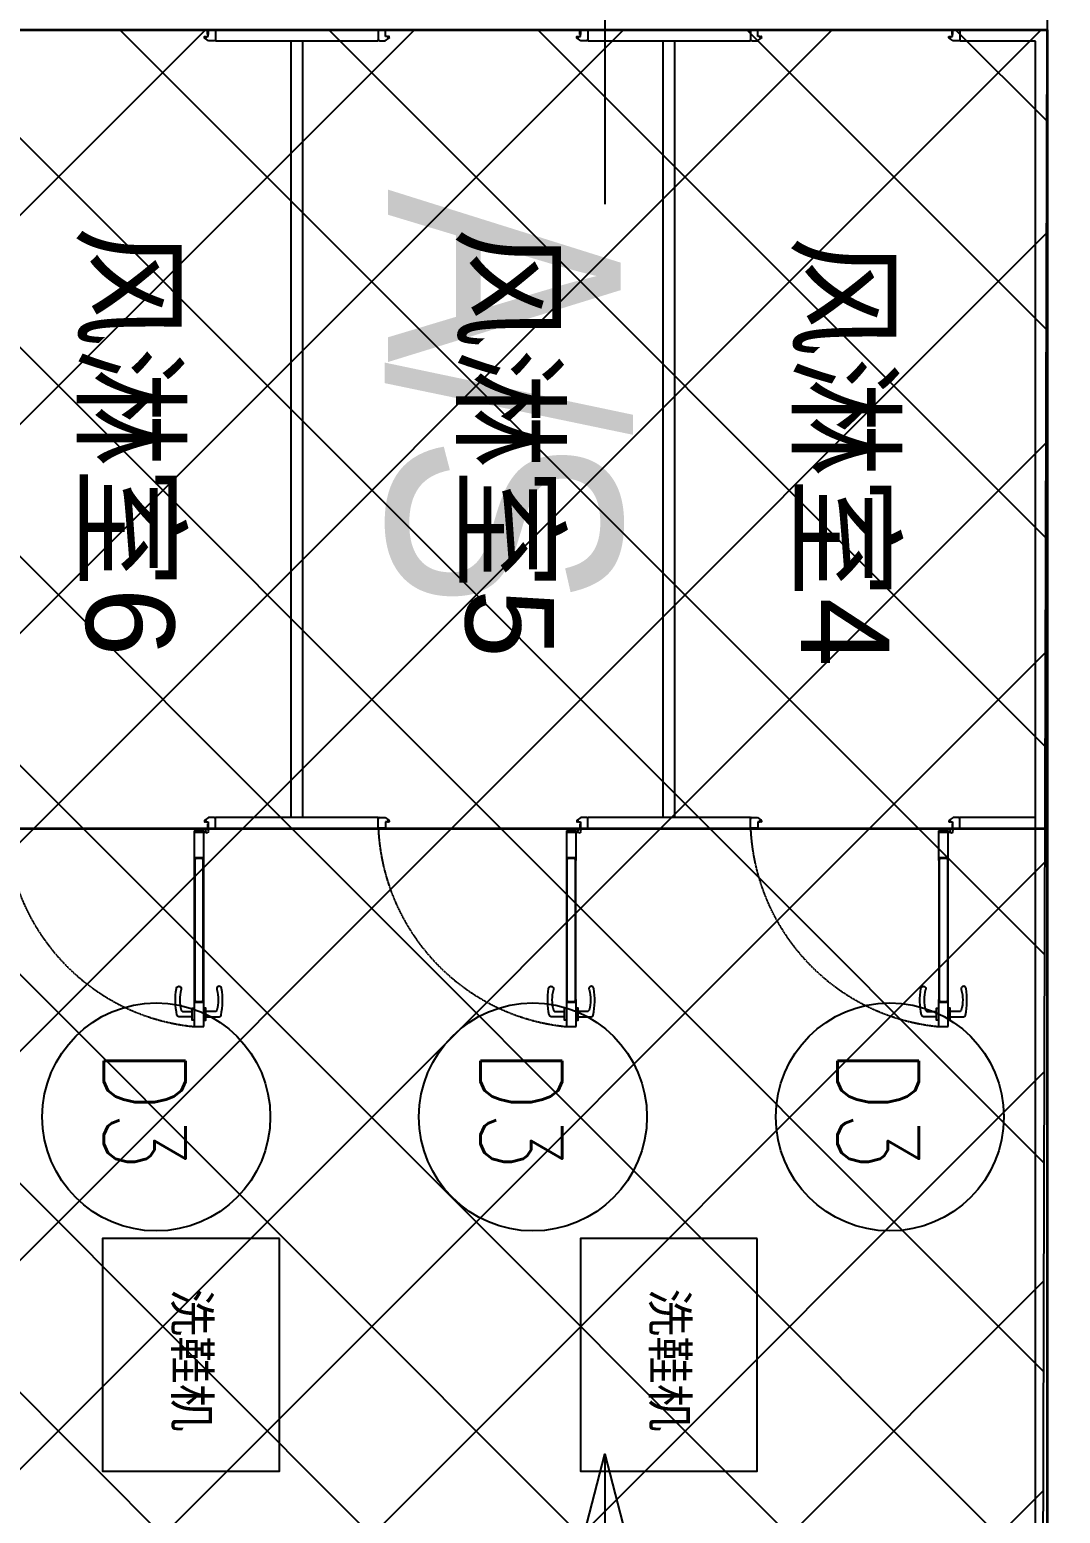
# Model space of a CAD drawing. Extents: x -14231 to 516634, y -267190 to 70805.
# Drawn here: x 410339 to 414770, y -96869 to -90494 of the extents above; entities that cross this region are included whole.
import ezdxf
from ezdxf.enums import TextEntityAlignment as Align

# ---------------------------------------------------------------- set-up
doc = ezdxf.new("R2010")
doc.units = 0
doc.header["$LTSCALE"] = 8
doc.linetypes.add('IDA - Hidden 065', pattern=[537.5, 375, -162.5])
doc.linetypes.add('TCP2-C-L30-E-SWG-EQ$0$TCP2-C-L30-E-SWG-EQ$0$HIDDEN', pattern=[0.3, 0.2, -0.1])
doc.layers.get('0').update_dxf_attribs({"color": 1, "linetype": 'CONTINUOUS'})
for name, color, linetype in [('0-T50单抗铝蜂巢库板H3000', 161, 'CONTINUOUS'), ('188K-SM-03-F10-ARCH-PA-Y2257103$0$K-Door', 4, 'CONTINUOUS'), ('188K-SM-03-F10-ARCH-PA-Y2257103$0$K-TXT', 7, 'CONTINUOUS'), ('Ceiling FL+3000', 6, 'CONTINUOUS'), ('Ceiling FL+5000', 150, 'CONTINUOUS'), ('CTCI', 4, 'CONTINUOUS'), ('x_plan$0$A-FURN', 44, 'CONTINUOUS'), ('防火一小时岩棉库板隔间（双抗）H10000', 170, 'CONTINUOUS')]:
    doc.layers.add(name, color=color, linetype=linetype)
doc.styles.add('188K-SM-03-F10-ARCH-PA-Y2257103$0$Standard', font='txt.shx', dxfattribs={"bigfont": 'chineset.shx'})
doc.styles.add('Arial', font='arial.ttf', dxfattribs={"width": 0.8, "height": 0.25})
doc.styles.add('Arial Narrow_2', font='ARIALN.TTF', dxfattribs={"width": 0.8, "height": 0.22})
doc.styles.add('Site Area', font='arial.ttf', dxfattribs={"width": 0.8})
doc.styles.add('x_plan$0$XFL10-layout-XXX$0$Standard', font='txt')
doc.dimstyles.new('IDA_-_Arial_-_2_5mm_-_Black_-_Diagonal', dxfattribs={"dimscale": 304.8, "dimtxt": 639.644359, "dimasz": 0.82021, "dimexe": 0.82021, "dimexo": 0.82021, "dimgap": 0, "dimtad": 1, "dimdec": 0, "dimzin": 0, "dimdsep": 46, "dimtxsty": 'Arial Narrow_2', "dimblk1": 'OBLIQUE', "dimblk2": 'OBLIQUE', "dimsah": 1, "dimcen": 0.09, "dimdle": 0.82021, "dimazin": 0, "dimtfac": 1, "dimtdec": 4, "dimtix": 1, "dimtmove": 0, "dimatfit": 3, "dimfxl": 1, "dimtvp": 1, "dimtolj": 1, "dimtzin": 0, "dimarcsym": 2})

# ---------------------------------------------------------------- blocks, each defined once
blk = doc.blocks.new('_Oblique')
at = {"color": 0, "linetype": 'ByBlock', "lineweight": -2}
blk.add_line((-0.5, -0.5), (0.5, 0.5), dxfattribs=at)
blk = doc.blocks.new('188K-SM-03-F10-ARCH-PA-Y2257103$0$AP5A-SM-03-F20-ARCH-PA-Y2230801+Y2230803$0$把手GMT水平鎖')
blk.add_lwpolyline([(24.5, 8), (-24.5, 8), (-24.5, 0), (24.5, 0)], close=True)
blk.add_lwpolyline([(-11, 0), (-11, -40), (-10.4, -53.9, 0.327495), (-3.6, -61.8, 0.089847), (103.8, -64, 1.144881), (99.4, -44.7, -0.137079), (16.2, -44.7, -0.349357), (11, -39.6), (11, 0)], format="xyb")

msp = doc.modelspace()

# ---------------------------------------------------------------- hatches: boundary and pattern name
at = {"layer": 'Ceiling FL+3000', "lineweight": -3}
h = msp.add_hatch(dxfattribs=at)
h.set_pattern_fill('ANSI37', color=256, scale=200, angle=-90)
h.set_pattern_definition([(315, (-228483.1, 1495235.2), (449.0128, 449.0128), []), (45, (-228483.1, 1495235.2), (-449.0128, 449.0128), [])])
h.paths.add_polyline_path([(414713, -90493.7), (408113, -90493.7), (408113, -97793.7), (408413, -97793.7), (408413, -99593.7), (408113, -99593.7), (408113, -110393.7), (408413, -110393.7), (408413, -112193.7), (408113, -112193.7), (408113, -118293.7), (407163, -118293.7), (407163, -122993.7), (408413, -122993.7), (408413, -124493.7), (408416.1, -124793.8), (407162.9, -124792.1), (407162.9, -129193.5), (410012.8, -129193.5), (410014.1, -129243.5), (414613, -129243.5)])

# ---------------------------------------------------------------- linework, layer by layer
at = {"linetype": 'IDA - Hidden 065', "ltscale": 3}
msp.add_lwpolyline([(414713, -60443.7), (414713, -129293.5), (413763, -129293.5)], dxfattribs=at)
at = {"color": 6, "lineweight": 35}
msp.add_lwpolyline([(407063, -129293.5), (407063, -90493.7), (414713, -90493.7), (414713, -129293.5)], close=True, dxfattribs=at)
at = {"layer": '0-T50单抗铝蜂巢库板H3000', "lineweight": -3}
for p, q in [((411463, -93877.2), (411463, -90543.7)), ((411513, -93877.2), (411513, -90543.7)), ((413063, -93877.2), (413063, -90543.7)), ((413113, -93877.2), (413113, -90543.7)), ((411138, -93877.2), (411838, -93877.2)), ((412738, -93877.2), (413438, -93877.2)), ((414338, -93877.2), (414663, -93877.2)), ((411138, -93927.2), (411838, -93927.2)), ((412738, -93927.2), (413438, -93927.2)), ((414338, -93927.2), (414663, -93927.2))]:
    msp.add_line(p, q, dxfattribs=at)
at = {"layer": '188K-SM-03-F10-ARCH-PA-Y2257103$0$K-Door'}
for p, q in [((411091.1, -90528.4, 0), (411091.1, -90523.4, 0)), ((411091.6, -90522.9, 0), (411094, -90522.9, 0)), ((411094, -90524, 0), (411092.3, -90524, 0)), ((411092.3, -90524, 0), (411092.3, -90526, 0)), ((411098.6, -90522.9), (411106.7, -90522.9)), ((411100.3, -90524), (411098.6, -90524)), ((411100.3, -90526), (411100.3, -90524)), ((411104.1, -90514.6), (411104.1, -90489.4)), ((411106.7, -90514.6), (411104.1, -90514.6)), ((411106.7, -90489.4), (411106.7, -90514.6)), ((411106.7, -90522.9), (411106.7, -90497.3)), ((411108.3, -90495.7), (411132.8, -90495.7)), ((411138, -90500.9), (411138, -90536.5)), ((411838, -90500.9, 0), (411838, -90536.5, 0)), ((411867.8, -90495.7, 0), (411843.2, -90495.7, 0)), ((411869.3, -90522.9, 0), (411869.3, -90497.3, 0)), ((411877.5, -90522.9, 0), (411869.3, -90522.9, 0)), ((411875.8, -90524, 0), (411877.5, -90524, 0)), ((411875.8, -90526, 0), (411875.8, -90524, 0)), ((411884.5, -90522.9, 0), (411882.1, -90522.9, 0)), ((411882.1, -90524, 0), (411883.7, -90524, 0)), ((411883.7, -90524, 0), (411883.7, -90526, 0)), ((411885, -90528.4, 0), (411885, -90523.4, 0)), ((412691.1, -90528.4, 0), (412691.1, -90523.4, 0)), ((412691.6, -90522.9, 0), (412694, -90522.9, 0)), ((412694, -90524, 0), (412692.3, -90524, 0)), ((412692.3, -90524, 0), (412692.3, -90526, 0)), ((412698.6, -90522.9), (412706.7, -90522.9)), ((412700.3, -90524), (412698.6, -90524)), ((412700.3, -90526), (412700.3, -90524)), ((412704.1, -90514.6), (412704.1, -90489.4)), ((412706.7, -90514.6), (412704.1, -90514.6)), ((412706.7, -90489.4), (412706.7, -90514.6)), ((412706.7, -90522.9), (412706.7, -90497.3)), ((412708.3, -90495.7), (412732.8, -90495.7)), ((412738, -90500.9), (412738, -90536.5)), ((413438, -90500.9, 0), (413438, -90536.5, 0)), ((413467.8, -90495.7, 0), (413443.2, -90495.7, 0)), ((413469.3, -90522.9, 0), (413469.3, -90497.3, 0)), ((413477.5, -90522.9, 0), (413469.3, -90522.9, 0)), ((413475.8, -90524, 0), (413477.5, -90524, 0)), ((413475.8, -90526, 0), (413475.8, -90524, 0)), ((413484.5, -90522.9, 0), (413482.1, -90522.9, 0)), ((413482.1, -90524, 0), (413483.7, -90524, 0)), ((413483.7, -90524, 0), (413483.7, -90526, 0)), ((413485, -90528.4, 0), (413485, -90523.4, 0)), ((414291.1, -90528.4, 0), (414291.1, -90523.4, 0)), ((414291.6, -90522.9, 0), (414294, -90522.9, 0)), ((414294, -90524, 0), (414292.3, -90524, 0)), ((414292.3, -90524, 0), (414292.3, -90526, 0)), ((414298.6, -90522.9), (414306.7, -90522.9)), ((414300.3, -90524), (414298.6, -90524)), ((414300.3, -90526), (414300.3, -90524)), ((414304.1, -90514.6), (414304.1, -90489.4)), ((414306.7, -90514.6), (414304.1, -90514.6)), ((414306.7, -90489.4), (414306.7, -90514.6)), ((414306.7, -90522.9), (414306.7, -90497.3)), ((414308.3, -90495.7), (414332.8, -90495.7)), ((414338, -90500.9), (414338, -90536.5)), ((411092.3, -90526, 0), (411100.3, -90526, 0)), ((411108.8, -90541.7, 0), (411092.3, -90530.9, 0)), ((411132.8, -90541.7), (411108.8, -90541.7)), ((411843.2, -90541.7, 0), (411867.3, -90541.7, 0)), ((411867.3, -90541.7, 0), (411883.8, -90530.9, 0)), ((411883.7, -90526, 0), (411875.8, -90526, 0)), ((412692.3, -90526, 0), (412700.3, -90526, 0)), ((412708.8, -90541.7, 0), (412692.3, -90530.9, 0)), ((412732.8, -90541.7), (412708.8, -90541.7)), ((413443.2, -90541.7, 0), (413467.3, -90541.7, 0)), ((413467.3, -90541.7, 0), (413483.8, -90530.9, 0)), ((413483.7, -90526, 0), (413475.8, -90526, 0)), ((414292.3, -90526, 0), (414300.3, -90526, 0)), ((414308.8, -90541.7, 0), (414292.3, -90530.9, 0)), ((414332.8, -90541.7), (414308.8, -90541.7)), ((411091.1, -93892.5, 0), (411091.1, -93897.5, 0)), ((411091.6, -93898, 0), (411094, -93898, 0)), ((411108.8, -93879.2, 0), (411092.3, -93890.1, 0)), ((411092.3, -93897, 0), (411092.3, -93895, 0)), ((411092.3, -93895, 0), (411100.3, -93895, 0)), ((411094, -93897, 0), (411092.3, -93897, 0)), ((411100.3, -93897), (411098.6, -93897)), ((411098.6, -93898), (411106.7, -93898)), ((411100.3, -93895), (411100.3, -93897)), ((411106.7, -93898), (411106.7, -93923.6)), ((411132.8, -93879.2), (411108.8, -93879.2)), ((411138, -93920), (411138, -93884.4)), ((411838, -93920, 0), (411838, -93884.4, 0)), ((411843.2, -93879.2, 0), (411867.3, -93879.2, 0)), ((411867.3, -93879.2, 0), (411883.8, -93890.1, 0)), ((411869.3, -93898, 0), (411869.3, -93923.6, 0)), ((411877.5, -93898, 0), (411869.3, -93898, 0)), ((411875.8, -93895, 0), (411875.8, -93897, 0)), ((411883.7, -93895, 0), (411875.8, -93895, 0)), ((411875.8, -93897, 0), (411877.5, -93897, 0)), ((411882.1, -93897, 0), (411883.7, -93897, 0)), ((411884.5, -93898, 0), (411882.1, -93898, 0)), ((411883.7, -93897, 0), (411883.7, -93895, 0)), ((411885, -93892.5, 0), (411885, -93897.5, 0)), ((412691.1, -93892.5, 0), (412691.1, -93897.5, 0)), ((412691.6, -93898, 0), (412694, -93898, 0)), ((412708.8, -93879.2, 0), (412692.3, -93890.1, 0)), ((412692.3, -93897, 0), (412692.3, -93895, 0)), ((412692.3, -93895, 0), (412700.3, -93895, 0)), ((412694, -93897, 0), (412692.3, -93897, 0)), ((412700.3, -93897), (412698.6, -93897)), ((412698.6, -93898), (412706.7, -93898)), ((412700.3, -93895), (412700.3, -93897)), ((412706.7, -93898), (412706.7, -93923.6)), ((412732.8, -93879.2), (412708.8, -93879.2)), ((412738, -93920), (412738, -93884.4)), ((413438, -93920, 0), (413438, -93884.4, 0)), ((413443.2, -93879.2, 0), (413467.3, -93879.2, 0)), ((413467.3, -93879.2, 0), (413483.8, -93890.1, 0)), ((413469.3, -93898, 0), (413469.3, -93923.6, 0)), ((413477.5, -93898, 0), (413469.3, -93898, 0)), ((413475.8, -93895, 0), (413475.8, -93897, 0)), ((413483.7, -93895, 0), (413475.8, -93895, 0)), ((413475.8, -93897, 0), (413477.5, -93897, 0)), ((413482.1, -93897, 0), (413483.7, -93897, 0)), ((413484.5, -93898, 0), (413482.1, -93898, 0)), ((413483.7, -93897, 0), (413483.7, -93895, 0)), ((413485, -93892.5, 0), (413485, -93897.5, 0)), ((414291.1, -93892.5, 0), (414291.1, -93897.5, 0)), ((414291.6, -93898, 0), (414294, -93898, 0)), ((414308.8, -93879.2, 0), (414292.3, -93890.1, 0)), ((414292.3, -93897, 0), (414292.3, -93895, 0)), ((414292.3, -93895, 0), (414300.3, -93895, 0)), ((414294, -93897, 0), (414292.3, -93897, 0)), ((414300.3, -93897), (414298.6, -93897)), ((414298.6, -93898), (414306.7, -93898)), ((414300.3, -93895), (414300.3, -93897)), ((414306.7, -93898), (414306.7, -93923.6)), ((414332.8, -93879.2), (414308.8, -93879.2)), ((414338, -93920), (414338, -93884.4)), ((411046.3, -93936.5, 0), (411046.3, -94052.9, 0)), ((411088.1, -93936.5, 0), (411046.3, -93936.5, 0)), ((411096.4, -93939.2, 0), (411049.5, -93939.2, 0)), ((411049.5, -93939.2, 0), (411049.5, -93941.8, 0)), ((411049.5, -93941.8, 0), (411096.4, -93941.8, 0)), ((411088.1, -94052.9, 0), (411088.1, -93936.5, 0)), ((411096.4, -93941.8, 0), (411096.4, -93939.2, 0)), ((411104.1, -93906.3), (411104.1, -93931.5)), ((411106.7, -93906.3), (411104.1, -93906.3)), ((411104.1, -93931.5), (411106.7, -93931.5)), ((411106.7, -93931.5), (411106.7, -93906.3)), ((411108.3, -93925.2), (411132.8, -93925.2)), ((411867.8, -93925.2, 0), (411843.2, -93925.2, 0)), ((412646.3, -93936.5, 0), (412646.3, -94052.9, 0)), ((412688.1, -93936.5, 0), (412646.3, -93936.5, 0)), ((412696.4, -93939.2, 0), (412649.5, -93939.2, 0)), ((412649.5, -93939.2, 0), (412649.5, -93941.8, 0)), ((412649.5, -93941.8, 0), (412696.4, -93941.8, 0)), ((412688.1, -94052.9, 0), (412688.1, -93936.5, 0)), ((412696.4, -93941.8, 0), (412696.4, -93939.2, 0)), ((412704.1, -93906.3), (412704.1, -93931.5)), ((412706.7, -93906.3), (412704.1, -93906.3)), ((412704.1, -93931.5), (412706.7, -93931.5)), ((412706.7, -93931.5), (412706.7, -93906.3)), ((412708.3, -93925.2), (412732.8, -93925.2)), ((413467.8, -93925.2, 0), (413443.2, -93925.2, 0)), ((414246.3, -93936.5, 0), (414246.3, -94052.9, 0)), ((414288.1, -93936.5, 0), (414246.3, -93936.5, 0)), ((414296.4, -93939.2, 0), (414249.5, -93939.2, 0)), ((414249.5, -93939.2, 0), (414249.5, -93941.8, 0)), ((414249.5, -93941.8, 0), (414296.4, -93941.8, 0)), ((414288.1, -94052.9, 0), (414288.1, -93936.5, 0)), ((414296.4, -93941.8, 0), (414296.4, -93939.2, 0)), ((414304.1, -93906.3), (414304.1, -93931.5)), ((414306.7, -93906.3), (414304.1, -93906.3)), ((414304.1, -93931.5), (414306.7, -93931.5)), ((414306.7, -93931.5), (414306.7, -93906.3)), ((414308.3, -93925.2), (414332.8, -93925.2)), ((411046.3, -94052.9, 0), (411088.1, -94052.9, 0)), ((411048.4, -94056.4, 0), (411049.1, -94056.4, 0)), ((411048.4, -94668.3, 0), (411048.4, -94056.4, 0)), ((411049.1, -94056.4, 0), (411049.1, -94668.3, 0)), ((411085.4, -94668.3, 0), (411085.4, -94056.4, 0)), ((411085.4, -94056.4, 0), (411086, -94056.4, 0)), ((411086, -94056.4, 0), (411086, -94668.3, 0)), ((412646.3, -94052.9, 0), (412688.1, -94052.9, 0)), ((412648.4, -94056.4, 0), (412649.1, -94056.4, 0)), ((412648.4, -94668.3, 0), (412648.4, -94056.4, 0)), ((412649.1, -94056.4, 0), (412649.1, -94668.3, 0)), ((412685.4, -94668.3, 0), (412685.4, -94056.4, 0)), ((412685.4, -94056.4, 0), (412686, -94056.4, 0)), ((412686, -94056.4, 0), (412686, -94668.3, 0)), ((414246.3, -94052.9, 0), (414288.1, -94052.9, 0)), ((414248.4, -94056.4, 0), (414249.1, -94056.4, 0)), ((414248.4, -94668.3, 0), (414248.4, -94056.4, 0)), ((414249.1, -94056.4, 0), (414249.1, -94668.3, 0)), ((414285.4, -94668.3, 0), (414285.4, -94056.4, 0)), ((414285.4, -94056.4, 0), (414286, -94056.4, 0)), ((414286, -94056.4, 0), (414286, -94668.3, 0)), ((411047.9, -94658.4, 0), (411047, -94659.5, 0)), ((411047, -94659.7, 0), (411047, -94672.6, 0)), ((411048, -94668, 0), (411048, -94660.6, 0)), ((411052.9, -94668.3, 0), (411048.3, -94668.3, 0)), ((411048.4, -94660.1, 0), (411048.4, -94658.6, 0)), ((411049.1, -94668.3, 0), (411048.4, -94668.3, 0)), ((411053.2, -94669, 0), (411053.2, -94668.6, 0)), ((411081.2, -94668.6, 0), (411081.2, -94669, 0)), ((411086.1, -94668.3, 0), (411081.5, -94668.3, 0)), ((411086, -94668.3, 0), (411085.4, -94668.3, 0)), ((411086, -94658.6, 0), (411086, -94660.1, 0)), ((411086.4, -94660.6, 0), (411086.4, -94668, 0)), ((411087.4, -94659.5, 0), (411086.6, -94658.4, 0)), ((411087.5, -94672.6, 0), (411087.5, -94659.7, 0)), ((412647.9, -94658.4, 0), (412647, -94659.5, 0)), ((412647, -94659.7, 0), (412647, -94672.6, 0)), ((412648, -94668, 0), (412648, -94660.6, 0)), ((412652.9, -94668.3, 0), (412648.3, -94668.3, 0)), ((412648.4, -94660.1, 0), (412648.4, -94658.6, 0)), ((412649.1, -94668.3, 0), (412648.4, -94668.3, 0)), ((412653.2, -94669, 0), (412653.2, -94668.6, 0)), ((412681.2, -94668.6, 0), (412681.2, -94669, 0)), ((412686.1, -94668.3, 0), (412681.5, -94668.3, 0)), ((412686, -94668.3, 0), (412685.4, -94668.3, 0)), ((412686, -94658.6, 0), (412686, -94660.1, 0)), ((412686.4, -94660.6, 0), (412686.4, -94668, 0)), ((412687.4, -94659.5, 0), (412686.6, -94658.4, 0)), ((412687.5, -94672.6, 0), (412687.5, -94659.7, 0)), ((414247.9, -94658.4, 0), (414247, -94659.5, 0)), ((414247, -94659.7, 0), (414247, -94672.6, 0)), ((414248, -94668, 0), (414248, -94660.6, 0)), ((414252.9, -94668.3, 0), (414248.3, -94668.3, 0)), ((414248.4, -94660.1, 0), (414248.4, -94658.6, 0)), ((414249.1, -94668.3, 0), (414248.4, -94668.3, 0)), ((414253.2, -94669, 0), (414253.2, -94668.6, 0)), ((414281.2, -94668.6, 0), (414281.2, -94669, 0)), ((414286.1, -94668.3, 0), (414281.5, -94668.3, 0)), ((414286, -94668.3, 0), (414285.4, -94668.3, 0)), ((414286, -94658.6, 0), (414286, -94660.1, 0)), ((414286.4, -94660.6, 0), (414286.4, -94668, 0)), ((414287.4, -94659.5, 0), (414286.6, -94658.4, 0)), ((414287.5, -94672.6, 0), (414287.5, -94659.7, 0)), ((411046.3, -94671.8, 0), (411046.3, -94777.2, 0)), ((411088.1, -94671.8, 0), (411046.3, -94671.8, 0)), ((411047.3, -94672.9, 0), (411087.1, -94672.9, 0)), ((411048, -94671.3, 0), (411048, -94669.6, 0)), ((411048.3, -94669.3, 0), (411052.9, -94669.3, 0)), ((411066.9, -94671.6, 0), (411048.3, -94671.6, 0)), ((411067.2, -94671.9, 0), (411066.9, -94671.6, 0)), ((411067.5, -94671.6, 0), (411067.2, -94671.9, 0)), ((411086.1, -94671.6, 0), (411067.5, -94671.6, 0)), ((411081.5, -94669.3, 0), (411086.1, -94669.3, 0)), ((411086.4, -94669.6, 0), (411086.4, -94671.3, 0)), ((411088.1, -94777.2, 0), (411088.1, -94671.8, 0)), ((412646.3, -94671.8, 0), (412646.3, -94777.2, 0)), ((412688.1, -94671.8, 0), (412646.3, -94671.8, 0)), ((412647.3, -94672.9, 0), (412687.1, -94672.9, 0)), ((412648, -94671.3, 0), (412648, -94669.6, 0)), ((412648.3, -94669.3, 0), (412652.9, -94669.3, 0)), ((412666.9, -94671.6, 0), (412648.3, -94671.6, 0)), ((412667.2, -94671.9, 0), (412666.9, -94671.6, 0)), ((412667.5, -94671.6, 0), (412667.2, -94671.9, 0)), ((412686.1, -94671.6, 0), (412667.5, -94671.6, 0)), ((412681.5, -94669.3, 0), (412686.1, -94669.3, 0)), ((412686.4, -94669.6, 0), (412686.4, -94671.3, 0)), ((412688.1, -94777.2, 0), (412688.1, -94671.8, 0)), ((414246.3, -94671.8, 0), (414246.3, -94777.2, 0)), ((414288.1, -94671.8, 0), (414246.3, -94671.8, 0)), ((414247.3, -94672.9, 0), (414287.1, -94672.9, 0)), ((414248, -94671.3, 0), (414248, -94669.6, 0)), ((414248.3, -94669.3, 0), (414252.9, -94669.3, 0)), ((414266.9, -94671.6, 0), (414248.3, -94671.6, 0)), ((414267.2, -94671.9, 0), (414266.9, -94671.6, 0)), ((414267.5, -94671.6, 0), (414267.2, -94671.9, 0)), ((414286.1, -94671.6, 0), (414267.5, -94671.6, 0)), ((414281.5, -94669.3, 0), (414286.1, -94669.3, 0)), ((414286.4, -94669.6, 0), (414286.4, -94671.3, 0)), ((414288.1, -94777.2, 0), (414288.1, -94671.8, 0)), ((411046.3, -94777.2, 0), (411088.1, -94777.2, 0)), ((412646.3, -94777.2, 0), (412688.1, -94777.2, 0)), ((414246.3, -94777.2, 0), (414288.1, -94777.2, 0))]:
    msp.add_line(p, q, dxfattribs=at)
for points in [[(411138, -90493.7), (411138, -90543.7)], [(412738, -90493.7), (412738, -90543.7)], [(414338, -90493.7), (414338, -90543.7)], [(411138, -93927.2), (411138, -93877.2)], [(412738, -93927.2), (412738, -93877.2)], [(414338, -93927.2), (414338, -93877.2)]]:
    msp.add_lwpolyline(points, dxfattribs=at)
at = {"layer": '188K-SM-03-F10-ARCH-PA-Y2257103$0$K-Door', "elevation": 0}
for points in [[(411838, -90493.7), (411838, -90543.7)], [(413438, -90493.7), (413438, -90543.7)], [(411838, -93927.2), (411838, -93877.2)], [(413438, -93927.2), (413438, -93877.2)]]:
    msp.add_lwpolyline(points, dxfattribs=at)
for points in [[(411067.2, -94052.7), (411067.5, -94053.1), (411086.1, -94053.1, -0.414214), (411086.4, -94053.4), (411086.4, -94055, -0.414214), (411086.1, -94055.4), (411081.5, -94055.4, 0.414214), (411081.2, -94055.7), (411081.2, -94056.1, 0.414214), (411081.5, -94056.4), (411086.1, -94056.4, -0.414214), (411086.4, -94056.7), (411086.4, -94064.1, -0.414214), (411086.2, -94064.3), (411086.2, -94064.3, 0.414214), (411086, -94064.5), (411086, -94066.1, 0.72636), (411086.6, -94066.3), (411087.4, -94065.1, 0.158507), (411087.5, -94065), (411087.5, -94052.1, 0.414214), (411087.1, -94051.8), (411047.3, -94051.8, 0.414214), (411047, -94052.1), (411047, -94065, 0.158507), (411047, -94065.1), (411047.9, -94066.3, 0.72636), (411048.4, -94066.1), (411048.4, -94064.5, 0.414214), (411048.2, -94064.3, -0.414214), (411048, -94064.1), (411048, -94056.7, -0.414214), (411048.3, -94056.4), (411052.9, -94056.4, 0.414214), (411053.2, -94056.1), (411053.2, -94055.7, 0.414214), (411052.9, -94055.4), (411048.3, -94055.4, -0.414214), (411048, -94055), (411048, -94053.4, -0.414214), (411048.3, -94053.1), (411066.9, -94053.1)], [(412667.2, -94052.7), (412667.5, -94053.1), (412686.1, -94053.1, -0.414214), (412686.4, -94053.4), (412686.4, -94055, -0.414214), (412686.1, -94055.4), (412681.5, -94055.4, 0.414214), (412681.2, -94055.7), (412681.2, -94056.1, 0.414214), (412681.5, -94056.4), (412686.1, -94056.4, -0.414214), (412686.4, -94056.7), (412686.4, -94064.1, -0.414214), (412686.2, -94064.3), (412686.2, -94064.3, 0.414214), (412686, -94064.5), (412686, -94066.1, 0.72636), (412686.6, -94066.3), (412687.4, -94065.1, 0.158507), (412687.5, -94065), (412687.5, -94052.1, 0.414214), (412687.1, -94051.8), (412647.3, -94051.8, 0.414214), (412647, -94052.1), (412647, -94065, 0.158507), (412647, -94065.1), (412647.9, -94066.3, 0.72636), (412648.4, -94066.1), (412648.4, -94064.5, 0.414214), (412648.2, -94064.3, -0.414214), (412648, -94064.1), (412648, -94056.7, -0.414214), (412648.3, -94056.4), (412652.9, -94056.4, 0.414214), (412653.2, -94056.1), (412653.2, -94055.7, 0.414214), (412652.9, -94055.4), (412648.3, -94055.4, -0.414214), (412648, -94055), (412648, -94053.4, -0.414214), (412648.3, -94053.1), (412666.9, -94053.1)], [(414267.2, -94052.7), (414267.5, -94053.1), (414286.1, -94053.1, -0.414214), (414286.4, -94053.4), (414286.4, -94055, -0.414214), (414286.1, -94055.4), (414281.5, -94055.4, 0.414214), (414281.2, -94055.7), (414281.2, -94056.1, 0.414214), (414281.5, -94056.4), (414286.1, -94056.4, -0.414214), (414286.4, -94056.7), (414286.4, -94064.1, -0.414214), (414286.2, -94064.3), (414286.2, -94064.3, 0.414214), (414286, -94064.5), (414286, -94066.1, 0.72636), (414286.6, -94066.3), (414287.4, -94065.1, 0.158507), (414287.5, -94065), (414287.5, -94052.1, 0.414214), (414287.1, -94051.8), (414247.3, -94051.8, 0.414214), (414247, -94052.1), (414247, -94065, 0.158507), (414247, -94065.1), (414247.9, -94066.3, 0.72636), (414248.4, -94066.1), (414248.4, -94064.5, 0.414214), (414248.2, -94064.3, -0.414214), (414248, -94064.1), (414248, -94056.7, -0.414214), (414248.3, -94056.4), (414252.9, -94056.4, 0.414214), (414253.2, -94056.1), (414253.2, -94055.7, 0.414214), (414252.9, -94055.4), (414248.3, -94055.4, -0.414214), (414248, -94055), (414248, -94053.4, -0.414214), (414248.3, -94053.1), (414266.9, -94053.1)]]:
    msp.add_lwpolyline(points, format="xyb", close=True, dxfattribs=at)
at = {"layer": '188K-SM-03-F10-ARCH-PA-Y2257103$0$K-Door', "linetype": 'TCP2-C-L30-E-SWG-EQ$0$TCP2-C-L30-E-SWG-EQ$0$HIDDEN'}
for centre in [(411134.8, -93883.7, 0), (412734.8, -93883.7, 0), (414334.8, -93883.7, 0)]:
    msp.add_arc(centre, 897.9, 182.77716, 264.34317, dxfattribs=at)
at = {"layer": '188K-SM-03-F10-ARCH-PA-Y2257103$0$K-Door'}
for centre, radius, start, end in [((411047.3, -94659.7, 0), 0.313, 143.97262, 179.99999), ((411048.1, -94658.6, 0), 0.313, 0.00001, 143.97264), ((411048.2, -94660.6, 0), 0.209, 89.99998, 179.99998), ((411048.3, -94668, 0), 0.313, 180.00002, 270.00002), ((411048.2, -94660.1, 0), 0.209, 270.00002, 0.00002), ((411052.9, -94668.6, 0), 0.313, 359.99999, 89.99999), ((411081.5, -94668.6, 0), 0.313, 90.00001, 180.00001), ((411086.3, -94658.6, 0), 0.313, 36.02736, 179.99999), ((411086.2, -94660.1, 0), 0.209, 179.99997, 269.99997), ((411086.1, -94668, 0), 0.313, 269.99998, 359.99998), ((411086.2, -94660.6, 0), 0.209, 0.00002, 90.00002), ((411087.1, -94659.7, 0), 0.313, 0.00001, 36.02738), ((412647.3, -94659.7, 0), 0.313, 143.97262, 179.99999), ((412648.1, -94658.6, 0), 0.313, 0.00001, 143.97264), ((412648.2, -94660.6, 0), 0.209, 89.99998, 179.99998), ((412648.3, -94668, 0), 0.313, 180.00002, 270.00002), ((412648.2, -94660.1, 0), 0.209, 270.00002, 0.00002), ((412652.9, -94668.6, 0), 0.313, 359.99999, 89.99999), ((412681.5, -94668.6, 0), 0.313, 90.00001, 180.00001), ((412686.3, -94658.6, 0), 0.313, 36.02736, 179.99999), ((412686.2, -94660.1, 0), 0.209, 179.99997, 269.99997), ((412686.1, -94668, 0), 0.313, 269.99998, 359.99998), ((412686.2, -94660.6, 0), 0.209, 0.00002, 90.00002), ((412687.1, -94659.7, 0), 0.313, 0.00001, 36.02738), ((414247.3, -94659.7, 0), 0.313, 143.97262, 179.99999), ((414248.1, -94658.6, 0), 0.313, 0.00001, 143.97264), ((414248.2, -94660.6, 0), 0.209, 89.99998, 179.99998), ((414248.3, -94668, 0), 0.313, 180.00002, 270.00002), ((414248.2, -94660.1, 0), 0.209, 270.00002, 0.00002), ((414252.9, -94668.6, 0), 0.313, 359.99999, 89.99999), ((414281.5, -94668.6, 0), 0.313, 90.00001, 180.00001), ((414286.3, -94658.6, 0), 0.313, 36.02736, 179.99999), ((414286.2, -94660.1, 0), 0.209, 179.99997, 269.99997), ((414286.1, -94668, 0), 0.313, 269.99998, 359.99998), ((414286.2, -94660.6, 0), 0.209, 0.00002, 90.00002), ((414287.1, -94659.7, 0), 0.313, 0.00001, 36.02738), ((411047.3, -94672.6, 0), 0.313, 179.99999, 269.99999), ((411048.3, -94669.6, 0), 0.313, 90.00001, 180.00001), ((411048.3, -94671.3, 0), 0.313, 179.99999, 269.99999), ((411052.9, -94669, 0), 0.313, 269.99999, 359.99999), ((411081.5, -94669, 0), 0.313, 180.00002, 270.00002), ((411086.1, -94669.6, 0), 0.313, 359.99999, 89.99999), ((411086.1, -94671.3, 0), 0.313, 270.00001, 0.00001), ((411087.1, -94672.6, 0), 0.313, 270.00001, 0.00001), ((412647.3, -94672.6, 0), 0.313, 179.99999, 269.99999), ((412648.3, -94669.6, 0), 0.313, 90.00001, 180.00001), ((412648.3, -94671.3, 0), 0.313, 179.99999, 269.99999), ((412652.9, -94669, 0), 0.313, 269.99999, 359.99999), ((412681.5, -94669, 0), 0.313, 180.00002, 270.00002), ((412686.1, -94669.6, 0), 0.313, 359.99999, 89.99999), ((412686.1, -94671.3, 0), 0.313, 270.00001, 0.00001), ((412687.1, -94672.6, 0), 0.313, 270.00001, 0.00001), ((414247.3, -94672.6, 0), 0.313, 179.99999, 269.99999), ((414248.3, -94669.6, 0), 0.313, 90.00001, 180.00001), ((414248.3, -94671.3, 0), 0.313, 179.99999, 269.99999), ((414252.9, -94669, 0), 0.313, 269.99999, 359.99999), ((414281.5, -94669, 0), 0.313, 180.00002, 270.00002), ((414286.1, -94669.6, 0), 0.313, 359.99999, 89.99999), ((414286.1, -94671.3, 0), 0.313, 270.00001, 0.00001), ((414287.1, -94672.6, 0), 0.313, 270.00001, 0.00001)]:
    msp.add_arc(centre, radius, start, end, dxfattribs=at)
at = {"layer": '188K-SM-03-F10-ARCH-PA-Y2257103$0$K-Door', "extrusion": (-9.86076e-32, -1.3636e-31, -1)}
for centre, major_axis, start_param, end_param in [((411091.6, -90523.4, 0), (-0.369, -0.369), 7.068583, 8.63938), ((411094, -90523.4, 0), (0.369, -0.369), 3.926991, 7.068583), ((411098.6, -90523.4), (0.369, -0.369), 0.785398, 3.926991), ((411108.3, -90497.3), (-1.11, -1.11), 7.068583, 8.63938), ((411132.8, -90500.9), (-3.69, -3.69), 2.356194, 3.926991), ((411843.2, -90500.9, 0), (3.69, -3.69), 2.356194, 3.926991), ((411867.8, -90497.3, 0), (1.11, -1.11), -2.356194, -0.785398), ((411877.5, -90523.4, 0), (-0.369, -0.369), 2.356194, 5.497787), ((411882.1, -90523.4, 0), (-0.369, -0.369), -0.785398, 2.356194), ((411884.5, -90523.4, 0), (0.369, -0.369), -2.356194, -0.785398), ((412691.6, -90523.4, 0), (-0.369, -0.369), 7.068583, 8.63938), ((412694, -90523.4, 0), (0.369, -0.369), 3.926991, 7.068583), ((412698.6, -90523.4), (0.369, -0.369), 0.785398, 3.926991), ((412708.3, -90497.3), (-1.11, -1.11), 7.068583, 8.63938), ((412732.8, -90500.9), (-3.69, -3.69), 2.356194, 3.926991), ((413443.2, -90500.9, 0), (3.69, -3.69), 2.356194, 3.926991), ((413467.8, -90497.3, 0), (1.11, -1.11), -2.356194, -0.785398), ((413477.5, -90523.4, 0), (-0.369, -0.369), 2.356194, 5.497787), ((413482.1, -90523.4, 0), (-0.369, -0.369), -0.785398, 2.356194), ((413484.5, -90523.4, 0), (0.369, -0.369), -2.356194, -0.785398), ((414291.6, -90523.4, 0), (-0.369, -0.369), 7.068583, 8.63938), ((414294, -90523.4, 0), (0.369, -0.369), 3.926991, 7.068583), ((414298.6, -90523.4), (0.369, -0.369), 0.785398, 3.926991), ((414308.3, -90497.3), (-1.11, -1.11), 7.068583, 8.63938), ((414332.8, -90500.9), (-3.69, -3.69), 2.356194, 3.926991), ((411094.2, -90528.4, 0), (-2.21, -2.21), 6.162283, 7.068583), ((411132.8, -90536.5), (3.69, -3.69), 5.497787, 7.068583), ((411843.2, -90536.5, 0), (-3.69, -3.69), -0.785398, 0.785398), ((411881.9, -90528.4, 0), (2.21, -2.21), -0.785398, 0.120903), ((412694.2, -90528.4, 0), (-2.21, -2.21), 6.162283, 7.068583), ((412732.8, -90536.5), (3.69, -3.69), 5.497787, 7.068583), ((413443.2, -90536.5, 0), (-3.69, -3.69), -0.785398, 0.785398), ((413481.9, -90528.4, 0), (2.21, -2.21), -0.785398, 0.120903), ((414294.2, -90528.4, 0), (-2.21, -2.21), 6.162283, 7.068583), ((414332.8, -90536.5), (3.69, -3.69), 5.497787, 7.068583)]:
    msp.add_ellipse(centre, major_axis=major_axis, ratio=1, start_param=start_param, end_param=end_param, dxfattribs=at)
at = {"layer": '188K-SM-03-F10-ARCH-PA-Y2257103$0$K-Door'}
for centre, major_axis, start_param, end_param in [((411094.2, -93892.5, 0), (-2.21, 2.21), 6.162283, 7.068583), ((411091.6, -93897.5, 0), (-0.369, 0.369), 7.068583, 8.63938), ((411094, -93897.5, 0), (0.369, 0.369), 3.926991, 7.068583), ((411098.6, -93897.5), (0.369, 0.369), 0.785398, 3.926991), ((411132.8, -93884.4), (3.69, 3.69), 5.497787, 7.068583), ((411843.2, -93884.4, 0), (-3.69, 3.69), -0.785398, 0.785398), ((411877.5, -93897.5, 0), (-0.369, 0.369), 2.356194, 5.497787), ((411882.1, -93897.5, 0), (-0.369, 0.369), -0.785398, 2.356194), ((411881.9, -93892.5, 0), (2.21, 2.21), -0.785398, 0.120903), ((411884.5, -93897.5, 0), (0.369, 0.369), -2.356194, -0.785398), ((412694.2, -93892.5, 0), (-2.21, 2.21), 6.162283, 7.068583), ((412691.6, -93897.5, 0), (-0.369, 0.369), 7.068583, 8.63938), ((412694, -93897.5, 0), (0.369, 0.369), 3.926991, 7.068583), ((412698.6, -93897.5), (0.369, 0.369), 0.785398, 3.926991), ((412732.8, -93884.4), (3.69, 3.69), 5.497787, 7.068583), ((413443.2, -93884.4, 0), (-3.69, 3.69), -0.785398, 0.785398), ((413477.5, -93897.5, 0), (-0.369, 0.369), 2.356194, 5.497787), ((413482.1, -93897.5, 0), (-0.369, 0.369), -0.785398, 2.356194), ((413481.9, -93892.5, 0), (2.21, 2.21), -0.785398, 0.120903), ((413484.5, -93897.5, 0), (0.369, 0.369), -2.356194, -0.785398), ((414294.2, -93892.5, 0), (-2.21, 2.21), 6.162283, 7.068583), ((414291.6, -93897.5, 0), (-0.369, 0.369), 7.068583, 8.63938), ((414294, -93897.5, 0), (0.369, 0.369), 3.926991, 7.068583), ((414298.6, -93897.5), (0.369, 0.369), 0.785398, 3.926991), ((414332.8, -93884.4), (3.69, 3.69), 5.497787, 7.068583), ((411108.3, -93923.6), (-1.11, 1.11), 7.068583, 8.63938), ((411132.8, -93920), (-3.69, 3.69), 2.356194, 3.926991), ((411843.2, -93920, 0), (3.69, 3.69), 2.356194, 3.926991), ((411867.8, -93923.6, 0), (1.11, 1.11), -2.356194, -0.785398), ((412708.3, -93923.6), (-1.11, 1.11), 7.068583, 8.63938), ((412732.8, -93920), (-3.69, 3.69), 2.356194, 3.926991), ((413443.2, -93920, 0), (3.69, 3.69), 2.356194, 3.926991), ((413467.8, -93923.6, 0), (1.11, 1.11), -2.356194, -0.785398), ((414308.3, -93923.6), (-1.11, 1.11), 7.068583, 8.63938), ((414332.8, -93920), (-3.69, 3.69), 2.356194, 3.926991)]:
    msp.add_ellipse(centre, major_axis=major_axis, ratio=1, start_param=start_param, end_param=end_param, dxfattribs=at)
at = {"layer": '188K-SM-03-F10-ARCH-PA-Y2257103$0$K-Door', "extrusion": (-9.86076e-32, 1.3636e-31, -1)}
for centre in [(411102, -93937.1, 0), (412702, -93937.1, 0), (414302, -93937.1, 0)]:
    msp.add_ellipse(centre, major_axis=(5.16, -5.16), ratio=1, start_param=5.497787, end_param=11.780972, dxfattribs=at)
at = {"layer": '188K-SM-03-F10-ARCH-PA-Y2257103$0$K-TXT'}
for centre in [(410883.8, -95165.4, 0), (412502.8, -95165.4, 0), (414036.8, -95165.4, 0)]:
    msp.add_circle(centre, 490, dxfattribs=at)
at = {"layer": 'Ceiling FL+3000', "lineweight": -3}
msp.add_lwpolyline([(414713, -90493.7), (408113, -90493.7), (408113, -97793.7), (408413, -97793.7), (408413, -99593.7), (408113, -99593.7), (408113, -110393.7), (408413, -110393.7), (408413, -112193.7), (408113, -112193.7), (408113, -118293.7), (407163, -118293.7), (407163, -122993.7), (408413, -122993.7), (408413, -124493.7), (408416.1, -124793.8), (407162.9, -124792.1), (407162.9, -129193.5), (410012.8, -129193.5), (410014.1, -129243.5), (414613, -129243.5)], close=True, dxfattribs=at)
at = {"layer": 'Ceiling FL+5000', "lineweight": -3}
msp.add_lwpolyline([(407163, -74393.7), (407163, -85193.7), (408413, -85193.7), (408413, -86993.7), (407163, -86993.7), (407163, -90493.7), (414713, -90493.7), (414713, -126993.7), (479313, -126993.7)], dxfattribs=at)
at = {"layer": 'CTCI', "color": 2, "lineweight": 35}
msp.add_lwpolyline([(482563, -63793.7), (474913, -63793.7), (474913, -70393.7), (450013, -70393.7), (450013, -74093.7), (427613, -74093.7), (427613, -68393.7), (406913, -68393.7), (406913, -90493.7), (414713, -90493.7), (414713, -126993.7), (419513, -126993.7), (419513, -126993.7), (479313, -126993.7), (479313, -127693.7), (482563, -127693.7), (482563, -63793.7)], dxfattribs=at)
at = {"layer": 'CTCI', "color": 3, "lineweight": 35}
msp.add_lwpolyline([(414713, -90493.7), (414713, -93927.2), (409913, -93927.2), (409913, -90493.7)], close=True, dxfattribs=at)
at = {"layer": 'x_plan$0$A-FURN', "ltscale": 2}
for points in [[(411412.9, -95687.8), (410652.9, -95687.8), (410652.9, -96687.8), (411412.9, -96687.8)], [(413466.9, -95687.8), (412706.9, -95687.8), (412706.9, -96687.8), (413466.9, -96687.8)]]:
    msp.add_lwpolyline(points, close=True, dxfattribs=at)
at = {"layer": '防火一小时岩棉库板隔间（双抗）H10000'}
for p, q in [((411838, -90493.7), (411138, -90493.7)), ((413438, -90493.7), (412738, -90493.7)), ((414713, -90493.7), (414338, -90493.7)), ((414713, -126893.6), (414713, -90493.7)), ((411838, -90543.7), (411138, -90543.7)), ((413438, -90543.7), (412738, -90543.7)), ((414663, -90543.7), (414338, -90543.7)), ((414663, -126893.6), (414663, -90543.7))]:
    msp.add_line(p, q, dxfattribs=at)

# ---------------------------------------------------------------- block references
at = {"layer": '188K-SM-03-F10-ARCH-PA-Y2257103$0$K-Door', "yscale": 1.05882352931992, "zscale": 1.05882352931992}
for p, xscale, rotation in [((411037.9, -94723.7, 0), -1.05882352931992, 270), ((411096.6, -94723.7, 0), 1.05882352931992, 89.99999999999999), ((412637.9, -94723.7, 0), -1.05882352931992, 270), ((412696.6, -94723.7, 0), 1.05882352931992, 89.99999999999999), ((414237.9, -94723.7, 0), -1.05882352931992, 270), ((414296.6, -94723.7, 0), 1.05882352931992, 89.99999999999999)]:
    msp.add_blockref('188K-SM-03-F10-ARCH-PA-Y2257103$0$AP5A-SM-03-F20-ARCH-PA-Y2230801+Y2230803$0$把手GMT水平鎖', p, dxfattribs=dict(at, xscale=xscale, rotation=rotation))

# ---------------------------------------------------------------- texts
at = {"color": 4, "lineweight": 53, "insert": (412879.5, -91178.7), "char_height": 1000, "width": 1789.079, "attachment_point": 1, "rotation": 270, "style": 'Site Area'}
msp.add_mtext('A/S', dxfattribs=at)
at = {"layer": '188K-SM-03-F10-ARCH-PA-Y2257103$0$K-TXT', "style": 'Arial'}
for s, p in [('风淋室6', (410780.9, -92261.8)), ('风淋室5', (412411.9, -92267.8)), ('风淋室4', (413853.9, -92304.8))]:
    msp.add_text(s, height=380, rotation=270, dxfattribs=at).set_placement(p, align=Align.MIDDLE)
at = {"layer": '188K-SM-03-F10-ARCH-PA-Y2257103$0$K-TXT', "style": '188K-SM-03-F10-ARCH-PA-Y2257103$0$Standard', "width": 0.85}
for p in [(410833.8, -95134.6, 0), (412452.8, -95134.6, 0), (413986.8, -95134.6, 0)]:
    msp.add_text('D3', height=350, rotation=270, dxfattribs=at).set_placement(p, align=Align.MIDDLE)
at = {"layer": 'x_plan$0$A-FURN', "ltscale": 2, "char_height": 150, "width": 1047.851, "attachment_point": 8, "rotation": 270, "style": 'x_plan$0$XFL10-layout-XXX$0$Standard'}
for insert in [(410946.4, -96209.7), (413000.4, -96209.7)]:
    msp.add_mtext('{\\fSimSun|b1|i0|c134|p2;洗鞋机}', dxfattribs=dict(at, insert=insert))

# ---------------------------------------------------------------- leaders
at = {"layer": 'CTCI', "color": 1, "lineweight": 25}
for points in [[(412811.7, -87628.5), (412811.7, -91243.2)], [(412811.7, -96613.8), (412811.7, -100228.5)]]:
    msp.add_leader(points, dimstyle='IDA_-_Arial_-_2_5mm_-_Black_-_Diagonal', override={"dimasz": 5, "dimgap": 0, "dimtad": 0, "dimldrblk": 'Open30'}, dxfattribs=at)

doc.saveas('drawing.dxf')
